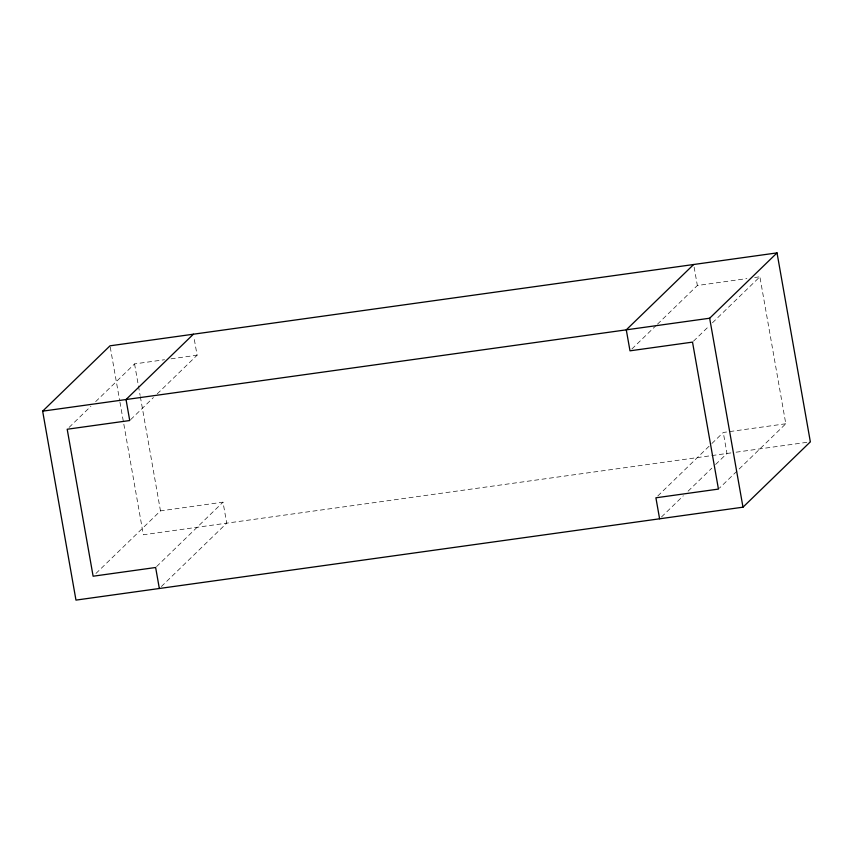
<?xml version="1.0" encoding="UTF-8"?>
<svg xmlns="http://www.w3.org/2000/svg" width="853" height="853" viewBox="0 0 853 853"><rect width="100%" height="100%" fill="white"/><g stroke="black" fill="none" stroke-linecap="round" stroke-linejoin="round"><path stroke-width="0.64" stroke-dasharray="4.26 3.2" d="M69.093 427.406L90.919 406.241M95.664 401.635L134.561 363.911L164.522 359.731M130.68 419.612L153.455 397.53M157.24 393.851L197.096 355.2L193.855 336.828M95.952 573.451L160.481 510.883L223.006 502.172L226.717 523.166L161.238 586.651M156.589 566.584L223.006 502.172M631.892 348.994L656.554 325.068M657.503 324.151L697.359 285.499L746.865 278.6M693.468 341.2L708.651 326.475M712.447 322.797L759.884 276.788L785.805 423.76L719.388 488.172M657.802 495.956L710.933 444.434M711.882 443.507L723.269 432.471L785.805 423.76M661.501 516.961L683.328 495.796M688.072 491.189L711.797 468.19M715.592 464.501L726.969 453.465L723.269 432.471M171.037 358.825L197.096 355.2M754.681 277.513L759.884 276.788M730.882 452.922L143.336 534.778L119.964 402.243M736.096 452.197L810.35 441.843M694.118 267.128L697.359 285.499M134.561 363.911L140.116 395.408M140.35 396.72L160.481 510.883M110.25 347.128L119.74 400.931"/><path stroke-width="1.28" d="M42.65 411.157L110.016 345.817L777.03 252.893L810.35 441.843L742.984 507.183L75.97 600.107L42.65 411.157L709.664 318.222L777.03 252.893M193.396 334.205L126.031 399.535L129.731 420.529L67.195 429.24L93.116 576.212L155.641 567.501L159.34 588.495M693.66 264.505L626.283 329.834L629.994 350.828L692.519 342.117L718.439 489.089L655.904 497.8L659.604 518.795M709.664 318.222L742.984 507.183"/></g></svg>
